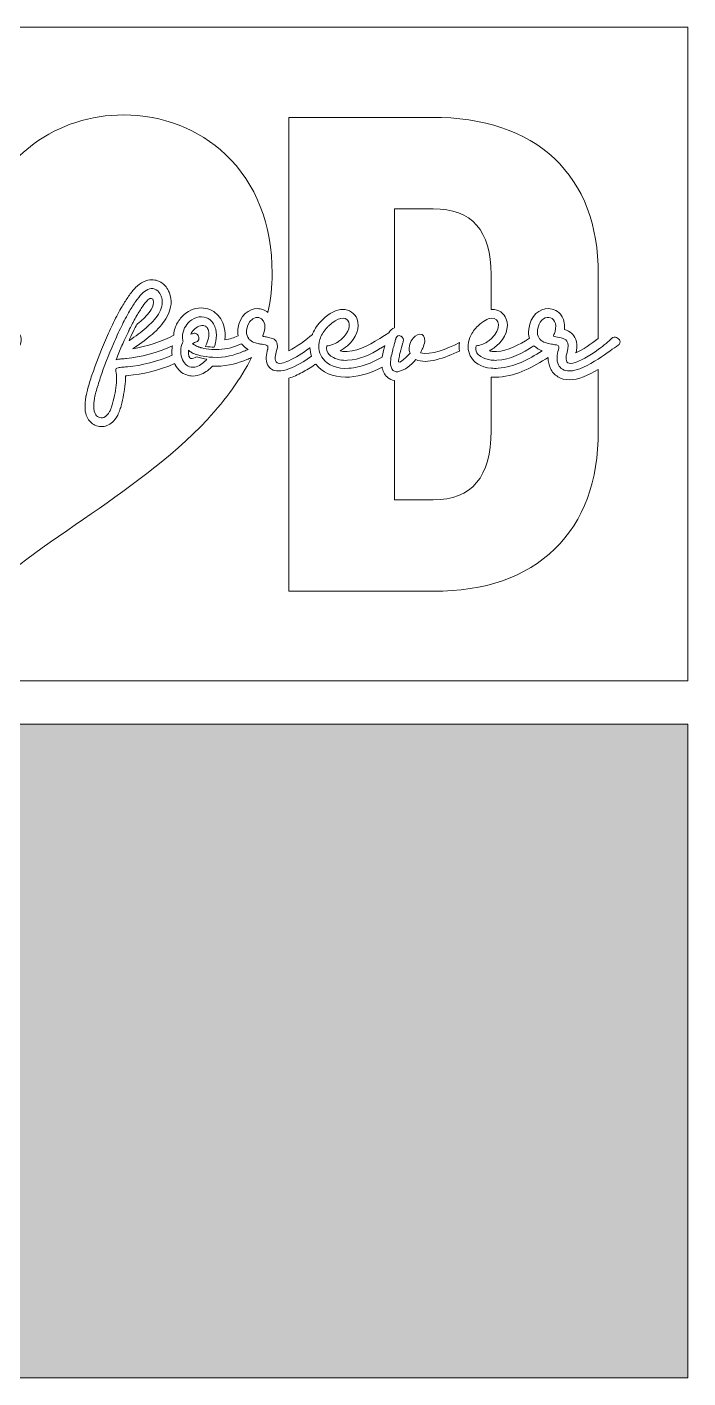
# Model space of a CAD drawing. Extents: x 24 to 981, y -1218 to 177.
# Drawn here: x 531 to 981, y -1218 to -298 of the extents above; entities that cross this region are included whole.
import ezdxf

# ---------------------------------------------------------------- set-up
doc = ezdxf.new("R2010")
doc.units = 0
doc.header["$MEASUREMENT"] = 0
doc.layers.add('Layer 1', color=7, linetype='Continuous', lineweight=0)

msp = doc.modelspace()

# ---------------------------------------------------------------- hatches: boundary and pattern name
at = {"layer": 'Layer 1', "true_color": 0x9e1d20, "transparency": 33554687}
h = msp.add_hatch(color=244, dxfattribs=at)
h.dxf.hatch_style = 2
h.paths.add_polyline_path([(23.85, -772.62), (23.85, -1217.59), (981.14, -1217.59), (981.14, -772.62)])

# ---------------------------------------------------------------- linework, layer by layer
at = {"layer": 'Layer 1'}
msp.add_lwpolyline([(23.85, -772.62), (23.85, -1217.59), (981.14, -1217.59), (981.14, -772.62)], close=True, dxfattribs=at)
for points, knots in [([(23.85, -298.02), (23.85, -298.02), (23.85, -742.99), (23.85, -742.99), (23.85, -742.99), (981.14, -742.99), (981.14, -742.99), (981.14, -742.99), (981.14, -298.02), (981.14, -298.02), (981.14, -298.02), (23.85, -298.02), (23.85, -298.02)], [0, 0, 0, 0, 1, 1, 1, 2, 2, 2, 3, 3, 3, 4, 4, 4, 4]), ([(683.88, -523.03), (676.68, -537.25), (666.66, -551.22), (653.78, -565.07), (628.7, -592.01), (597.24, -613.83), (569.49, -633.08), (539.56, -653.84), (504.99, -675.48), (504.99, -689.92), (504.99, -675.48), (470.43, -653.84), (440.49, -633.08), (413.65, -614.46), (383.34, -593.44), (358.69, -567.7), (365.89, -559.87), (372.19, -550.71), (377.5, -540.37), (377.5, -540.37), (377.57, -540.22), (377.57, -540.22), (377.81, -539.71), (378.05, -539.2), (378.29, -538.7), (388.82, -534.29), (396.83, -529.9), (405.25, -524.75), (405.57, -525.81), (405.98, -526.82), (406.48, -527.78), (406.48, -527.78), (406.53, -527.88), (406.53, -527.88), (408.36, -531.28), (411.18, -533.77), (414.42, -534.88), (415.76, -535.35), (417.17, -535.59), (418.61, -535.59), (422.83, -535.59), (426.36, -533.59), (428.51, -531.96), (429.82, -531.01), (431.02, -529.86), (431.99, -528.83), (432.81, -528.86), (433.62, -528.88), (434.41, -528.88), (440.74, -528.88), (445.83, -527.76), (450.28, -526.28), (450.52, -532.94), (454.74, -537.86), (460.92, -538.58), (461.49, -538.66), (462.08, -538.69), (462.66, -538.69), (467, -538.69), (471.43, -536.69), (475.79, -532.78), (477.18, -535.04), (479.12, -536.83), (481.57, -538.03), (483.82, -539.12), (486.26, -539.68), (488.83, -539.68), (499.18, -539.68), (509.11, -530.68), (517.1, -523.46), (519.51, -521.28), (521.78, -519.22), (523.41, -518.04), (527.05, -515.45), (528.04, -510.7), (525.8, -506.85), (525.8, -506.85), (525.56, -506.37), (525.56, -506.37), (525.56, -506.37), (525.39, -506.1), (525.39, -506.1), (523.74, -503.53), (521.03, -502), (518.13, -502), (516.45, -502), (514.85, -502.51), (513.48, -503.48), (513.48, -503.48), (513.24, -503.66), (513.24, -503.66), (513.24, -503.66), (513.01, -503.86), (513.01, -503.86), (511.94, -504.8), (510.67, -506.03), (509.19, -507.45), (504.58, -511.9), (496.95, -519.26), (491.3, -521.3), (491.4, -520.25), (491.69, -518.75), (492.35, -516.78), (492.35, -516.78), (492.44, -516.51), (492.44, -516.51), (492.98, -514.85), (493.71, -512.58), (493.71, -510.15), (493.71, -510.15), (493.71, -509.93), (493.71, -509.93), (493.58, -506.49), (492.01, -503.5), (489.41, -501.73), (487.89, -500.69), (486.16, -500.15), (484.39, -500.15), (482.71, -500.15), (481.03, -500.65), (479.54, -501.6), (477.97, -502.56), (476.86, -503.85), (476.13, -504.7), (474.94, -506.08), (473.92, -507.48), (473.11, -508.63), (472.75, -509.12), (472.4, -509.61), (472.04, -510.1), (471.96, -509.55), (471.83, -509), (471.64, -508.46), (471.62, -508.4), (471.59, -508.34), (471.57, -508.28), (471.55, -508.22), (471.54, -508.15), (471.52, -508.09), (471.52, -508.09), (471.41, -507.8), (471.41, -507.8), (471.41, -507.8), (471.37, -507.74), (471.37, -507.74), (471.37, -507.74), (471.13, -507.24), (471.13, -507.24), (471.04, -507.04), (470.94, -506.85), (470.84, -506.66), (469.94, -504.97), (468.63, -503.66), (467, -502.85), (465.83, -502.26), (464.53, -501.95), (463.26, -501.95), (462.12, -501.95), (461.02, -502.18), (460, -502.65), (460, -502.65), (459.76, -502.76), (459.76, -502.76), (459.76, -502.76), (458.54, -503.45), (458.54, -503.45), (453.23, -506.45), (447.35, -509.77), (440.44, -511.05), (440.8, -508.14), (440.67, -505.2), (440.04, -502.45), (440.04, -502.45), (440.01, -502.3), (440.01, -502.3), (438.96, -498.17), (436.82, -494.77), (433.84, -492.46), (433.84, -492.46), (433.65, -492.32), (433.65, -492.32), (432.52, -491.51), (431.39, -490.88), (430.21, -490.41), (428.31, -489.65), (426.31, -489.26), (424.27, -489.26), (419.47, -489.26), (414.63, -491.47), (411.01, -495.34), (411.01, -495.34), (410.9, -495.46), (410.9, -495.46), (409.1, -497.49), (407.71, -499.73), (406.78, -502.11), (406.65, -502.46), (406.53, -502.81), (406.41, -503.16), (406.3, -503.23), (406.2, -503.3), (406.08, -503.37), (406.08, -503.37), (406.08, -503.38), (406.08, -503.38), (406.08, -503.38), (405.85, -503.53), (405.85, -503.53), (404.56, -504.36), (403.31, -505.18), (402.1, -505.97), (396.27, -509.79), (391.44, -512.97), (385.93, -515.91), (386.26, -514.23), (386.5, -512.65), (386.65, -511.13), (386.89, -508.59), (387.04, -504.82), (385.56, -501.43), (385.56, -501.43), (385.49, -501.27), (385.49, -501.27), (383.58, -497.24), (379.86, -494.83), (375.52, -494.83), (374.2, -494.83), (372.87, -495.05), (371.54, -495.5), (366.45, -497.24), (361.49, -502.36), (357.29, -507.16), (357.23, -507.23), (357.17, -507.3), (357.11, -507.37), (357.03, -506.18), (356.7, -505.02), (356.13, -503.93), (356.13, -503.93), (356.03, -503.74), (356.03, -503.74), (354.89, -501.61), (353.01, -500.08), (350.77, -499.44), (349.95, -499.21), (349.12, -499.09), (348.28, -499.09), (346.83, -499.09), (345.4, -499.45), (344.13, -500.13), (344.13, -500.13), (343.7, -500.37), (343.7, -500.37), (343.54, -500.46), (343.37, -500.56), (343.18, -500.67), (343.18, -500.67), (342.95, -500.81), (342.95, -500.81), (337.7, -504.29), (334.07, -511.1), (333.07, -513.13), (331.73, -515.89), (330.83, -518.69), (330.39, -521.46), (329.8, -525.31), (330.31, -528.92), (331.88, -531.9), (331.88, -531.9), (332.1, -532.33), (332.1, -532.33), (332.1, -532.33), (332.31, -532.61), (332.31, -532.61), (332.41, -532.77), (332.51, -532.92), (332.62, -533.08), (334.12, -535.41), (336.16, -537.18), (338.48, -538.21), (337.64, -538.72), (336.8, -539.25), (335.96, -539.79), (327.95, -527.87), (321.98, -515.79), (318.02, -503.47), (314.05, -491.16), (312.09, -478.61), (312.09, -465.72), (312.09, -432.41), (323.04, -404.43), (343.76, -384.81), (362.11, -367.43), (386.82, -357.86), (413.36, -357.86), (413.36, -357.86), (413.37, -357.86), (413.37, -357.86), (435.53, -357.86), (457.14, -364.8), (474.25, -377.39), (487.85, -387.41), (498.27, -400.63), (504.99, -416.25), (511.71, -400.63), (522.13, -387.4), (535.73, -377.38), (552.83, -364.79), (574.46, -357.86), (596.61, -357.86), (623.15, -357.86), (647.87, -367.43), (666.22, -384.81), (686.94, -404.43), (697.89, -432.41), (697.89, -465.72), (697.89, -474.76), (696.92, -483.63), (694.98, -492.37), (694, -491.51), (692.88, -490.85), (691.67, -490.39), (690.46, -489.94), (689.16, -489.7), (687.83, -489.7), (682.23, -489.7), (675.7, -494.09), (674.57, -503.74), (674.57, -503.74), (674.55, -503.84), (674.55, -503.84), (674.4, -505.35), (674.46, -506.8), (674.71, -508.18), (671.91, -509.41), (668.93, -510.46), (665.73, -511.05), (666.09, -508.14), (665.96, -505.2), (665.33, -502.45), (665.33, -502.45), (665.3, -502.3), (665.3, -502.3), (664.24, -498.17), (662.11, -494.77), (659.13, -492.46), (659.13, -492.46), (658.94, -492.32), (658.94, -492.32), (657.81, -491.51), (656.68, -490.88), (655.5, -490.41), (653.6, -489.65), (651.6, -489.26), (649.56, -489.26), (644.76, -489.26), (639.92, -491.47), (636.3, -495.34), (636.3, -495.34), (636.19, -495.46), (636.19, -495.46), (634.39, -497.49), (633, -499.72), (632.07, -502.12), (631.36, -503.94), (630.95, -505.87), (630.84, -507.82), (623.66, -511.78), (612.1, -515.61), (602.77, -517.12), (603.21, -516.84), (604.18, -516.22), (604.18, -516.22), (609.06, -512.99), (612.85, -510.12), (616.1, -507.21), (620.31, -503.55), (623.3, -500.18), (625.55, -496.58), (628.81, -491.28), (629.84, -485.83), (628.54, -480.81), (628.54, -480.81), (628.47, -480.56), (628.47, -480.56), (628.19, -479.64), (627.83, -478.72), (627.42, -477.82), (627.42, -477.82), (627.36, -477.69), (627.36, -477.69), (627.36, -477.69), (627.29, -477.57), (627.29, -477.57), (625.96, -475), (624.28, -473.11), (622.16, -471.8), (622.16, -471.8), (621.98, -471.7), (621.98, -471.7), (621.49, -471.42), (620.76, -471), (619.82, -470.71), (618.58, -470.28), (617.3, -470.06), (616, -470.06), (612.21, -470.06), (608.49, -471.86), (604.93, -475.42), (603.27, -477.08), (601.66, -479.05), (600.13, -481.27), (598.69, -483.29), (597.26, -485.55), (595.66, -488.32), (593.74, -491.53), (591.83, -495.11), (589.82, -499.24), (588.01, -502.91), (586.17, -506.94), (584.35, -511.18), (580.66, -519.69), (577.65, -527.49), (575.15, -534.99), (574.04, -538.26), (573.02, -541.63), (572.13, -545.01), (572.13, -545.01), (572.09, -545.15), (572.09, -545.15), (571.79, -546.39), (571.49, -547.69), (571.19, -548.98), (571.19, -548.98), (571.11, -549.35), (571.11, -549.35), (570.87, -550.61), (570.69, -551.87), (570.57, -553.16), (570.33, -555.97), (570.2, -560.1), (571.87, -563.66), (573, -566.1), (574.85, -567.97), (577.23, -569.07), (578.58, -569.7), (580.03, -570.02), (581.55, -570.02), (582.79, -570.02), (584.03, -569.8), (585.32, -569.33), (588.08, -568.28), (590.44, -566.08), (592.3, -562.89), (592.89, -561.9), (593.41, -560.8), (593.89, -559.51), (593.89, -559.51), (593.94, -559.39), (593.94, -559.39), (594.33, -558.25), (594.66, -557.15), (594.98, -556.09), (594.98, -556.09), (595.02, -555.98), (595.02, -555.98), (595.75, -553.37), (596.34, -550.75), (596.77, -548.19), (597.24, -545.85), (597.58, -543.38), (597.82, -540.61), (597.95, -539.03), (598.05, -537.24), (597.94, -535.43), (598.66, -535.38), (599.35, -535.31), (600.02, -535.24), (609.05, -534.53), (620.79, -531.82), (631.47, -527.15), (631.57, -527.36), (631.66, -527.57), (631.77, -527.78), (631.77, -527.78), (631.82, -527.88), (631.82, -527.88), (633.65, -531.28), (636.47, -533.77), (639.71, -534.88), (641.05, -535.35), (642.46, -535.59), (643.9, -535.59), (648.12, -535.59), (651.65, -533.59), (653.8, -531.96), (655.11, -531.01), (656.31, -529.86), (657.28, -528.83), (658.1, -528.86), (658.91, -528.88), (659.7, -528.88), (668.61, -528.88), (675.11, -526.68), (680.75, -524.33), (681.86, -523.88), (682.89, -523.44), (683.89, -523.01), (683.88, -523.02), (683.88, -523.02), (683.88, -523.03)], [0, 0, 0, 0, 1, 1, 1, 2, 2, 2, 3, 3, 3, 4, 4, 4, 5, 5, 5, 6, 6, 6, 7, 7, 7, 8, 8, 8, 9, 9, 9, 10, 10, 10, 11, 11, 11, 12, 12, 12, 13, 13, 13, 14, 14, 14, 15, 15, 15, 16, 16, 16, 17, 17, 17, 18, 18, 18, 19, 19, 19, 20, 20, 20, 21, 21, 21, 22, 22, 22, 23, 23, 23, 24, 24, 24, 25, 25, 25, 26, 26, 26, 27, 27, 27, 28, 28, 28, 29, 29, 29, 30, 30, 30, 31, 31, 31, 32, 32, 32, 33, 33, 33, 34, 34, 34, 35, 35, 35, 36, 36, 36, 37, 37, 37, 38, 38, 38, 39, 39, 39, 40, 40, 40, 41, 41, 41, 42, 42, 42, 43, 43, 43, 44, 44, 44, 45, 45, 45, 46, 46, 46, 47, 47, 47, 48, 48, 48, 49, 49, 49, 50, 50, 50, 51, 51, 51, 52, 52, 52, 53, 53, 53, 54, 54, 54, 55, 55, 55, 56, 56, 56, 57, 57, 57, 58, 58, 58, 59, 59, 59, 60, 60, 60, 61, 61, 61, 62, 62, 62, 63, 63, 63, 64, 64, 64, 65, 65, 65, 66, 66, 66, 67, 67, 67, 68, 68, 68, 69, 69, 69, 70, 70, 70, 71, 71, 71, 72, 72, 72, 73, 73, 73, 74, 74, 74, 75, 75, 75, 76, 76, 76, 77, 77, 77, 78, 78, 78, 79, 79, 79, 80, 80, 80, 81, 81, 81, 82, 82, 82, 83, 83, 83, 84, 84, 84, 85, 85, 85, 86, 86, 86, 87, 87, 87, 88, 88, 88, 89, 89, 89, 90, 90, 90, 91, 91, 91, 92, 92, 92, 93, 93, 93, 94, 94, 94, 95, 95, 95, 96, 96, 96, 97, 97, 97, 98, 98, 98, 99, 99, 99, 100, 100, 100, 101, 101, 101, 102, 102, 102, 103, 103, 103, 104, 104, 104, 105, 105, 105, 106, 106, 106, 107, 107, 107, 108, 108, 108, 109, 109, 109, 110, 110, 110, 111, 111, 111, 112, 112, 112, 113, 113, 113, 114, 114, 114, 115, 115, 115, 116, 116, 116, 117, 117, 117, 118, 118, 118, 119, 119, 119, 120, 120, 120, 121, 121, 121, 122, 122, 122, 123, 123, 123, 124, 124, 124, 125, 125, 125, 126, 126, 126, 127, 127, 127, 128, 128, 128, 129, 129, 129, 130, 130, 130, 131, 131, 131, 132, 132, 132, 133, 133, 133, 134, 134, 134, 135, 135, 135, 136, 136, 136, 137, 137, 137, 138, 138, 138, 139, 139, 139, 140, 140, 140, 141, 141, 141, 142, 142, 142, 143, 143, 143, 144, 144, 144, 145, 145, 145, 146, 146, 146, 147, 147, 147, 148, 148, 148, 149, 149, 149, 150, 150, 150, 151, 151, 151, 152, 152, 152, 153, 153, 153, 154, 154, 154, 155, 155, 155, 156, 156, 156, 157, 157, 157, 158, 158, 158, 159, 159, 159, 160, 160, 160, 161, 161, 161, 162, 162, 162, 163, 163, 163, 164, 164, 164, 165, 165, 165, 166, 166, 166, 167, 167, 167, 168, 168, 168, 169, 169, 169, 170, 170, 170, 170]), ([(709.25, -359.5), (709.25, -359.5), (806.53, -359.5), (806.53, -359.5), (842.33, -359.5), (870.19, -368.88), (890.13, -387.61), (910.05, -406.36), (920.02, -432.63), (920.02, -466.42), (920.02, -466.42), (920.02, -510.04), (920.02, -510.04), (915.4, -513.69), (909.33, -517.72), (904.79, -519.75), (904.83, -519.6), (904.88, -519.46), (904.93, -519.33), (904.93, -519.33), (905.12, -518.83), (905.12, -518.83), (905.12, -518.83), (905.23, -518.31), (905.23, -518.31), (906.49, -511.98), (903.75, -508.24), (902.04, -506.6), (900.7, -505.31), (898.96, -504.51), (896.96, -503.93), (897.5, -499.44), (896.17, -496.38), (895.08, -494.7), (893.05, -491.57), (889.62, -489.7), (885.9, -489.7), (880.3, -489.7), (873.77, -494.09), (872.64, -503.74), (872.64, -503.74), (872.63, -503.84), (872.63, -503.84), (872.41, -505.95), (872.61, -507.95), (873.18, -509.8), (865.77, -514.5), (858.59, -518.56), (850.65, -518.89), (850.4, -518.9), (850.13, -518.91), (849.87, -518.91), (848.89, -518.91), (847.93, -518.83), (847.06, -518.67), (846.64, -518.6), (846.24, -518.51), (845.86, -518.41), (846.26, -518.2), (846.66, -517.98), (847.06, -517.74), (848.31, -517), (849.58, -516.1), (850.82, -515), (856.94, -509.59), (859.51, -502.44), (857.37, -496.78), (855.84, -492.74), (852.14, -490.24), (847.71, -490.24), (847.5, -490.24), (847.28, -490.25), (847.06, -490.26), (847.06, -490.26), (847.06, -466.42), (847.06, -466.42), (847.06, -436.63), (833.89, -421.72), (807.54, -421.72), (807.54, -421.72), (781.2, -421.72), (781.2, -421.72), (781.2, -421.72), (781.2, -502.73), (781.2, -502.73), (779.61, -503.41), (778.27, -504.58), (777.38, -506.07), (777.38, -506.07), (774.41, -507.96), (774.41, -507.96), (765.96, -513.39), (757.98, -518.52), (749.02, -518.89), (748.76, -518.9), (748.5, -518.91), (748.23, -518.91), (746.78, -518.91), (745.4, -518.73), (744.22, -518.41), (745.86, -517.56), (747.56, -516.45), (749.18, -515), (755.3, -509.59), (757.87, -502.44), (755.73, -496.78), (754.2, -492.75), (750.5, -490.24), (746.07, -490.24), (741.65, -490.24), (736.96, -492.6), (732.12, -497.27), (729.13, -500.15), (726.92, -503.4), (725.5, -506.78), (725.5, -506.78), (725.48, -506.82), (725.48, -506.82), (725.48, -506.82), (725.28, -507.25), (725.28, -507.25), (721.32, -510.83), (714.69, -515.6), (709.25, -518.5), (709.25, -518.5), (709.25, -359.5), (709.25, -359.5)], [0, 0, 0, 0, 1, 1, 1, 2, 2, 2, 3, 3, 3, 4, 4, 4, 5, 5, 5, 6, 6, 6, 7, 7, 7, 8, 8, 8, 9, 9, 9, 10, 10, 10, 11, 11, 11, 12, 12, 12, 13, 13, 13, 14, 14, 14, 15, 15, 15, 16, 16, 16, 17, 17, 17, 18, 18, 18, 19, 19, 19, 20, 20, 20, 21, 21, 21, 22, 22, 22, 23, 23, 23, 24, 24, 24, 25, 25, 25, 26, 26, 26, 27, 27, 27, 28, 28, 28, 29, 29, 29, 30, 30, 30, 31, 31, 31, 32, 32, 32, 33, 33, 33, 34, 34, 34, 35, 35, 35, 36, 36, 36, 37, 37, 37, 38, 38, 38, 39, 39, 39, 40, 40, 40, 41, 41, 41, 42, 42, 42, 42]), ([(629.63, -519.12), (629.64, -519.86), (629.7, -520.59), (629.8, -521.31), (620.09, -525.66), (608.82, -528.54), (599.49, -529.27), (598.47, -529.37), (597.4, -529.47), (596.33, -529.52), (595.66, -529.62), (595, -529.68), (594.34, -529.78), (593.88, -529.83), (592.05, -530.08), (591.74, -530.44), (591.28, -531.05), (591.64, -533.65), (591.79, -534.36), (592.1, -536.2), (591.99, -538.24), (591.84, -540.12), (591.64, -542.47), (591.33, -544.81), (590.87, -547.11), (590.46, -549.56), (589.9, -552), (589.24, -554.35), (588.94, -555.37), (588.63, -556.39), (588.27, -557.41), (587.97, -558.22), (587.61, -559.04), (587.15, -559.8), (586.23, -561.38), (584.91, -563.06), (583.18, -563.73), (582.05, -564.13), (580.83, -564.13), (579.76, -563.63), (578.64, -563.12), (577.82, -562.25), (577.31, -561.13), (576.29, -558.99), (576.34, -556.03), (576.55, -553.68), (576.65, -552.61), (576.8, -551.54), (577.01, -550.47), (577.31, -549.15), (577.62, -547.82), (577.92, -546.55), (578.79, -543.29), (579.76, -540.07), (580.83, -536.91), (583.48, -528.96), (586.54, -521.21), (589.85, -513.57), (591.54, -509.64), (593.32, -505.72), (595.21, -501.89), (596.94, -498.32), (598.77, -494.81), (600.81, -491.39), (602.14, -489.1), (603.51, -486.85), (605.04, -484.71), (606.27, -482.93), (607.64, -481.2), (609.17, -479.67), (611.42, -477.42), (614.58, -475.18), (617.94, -476.4), (618.3, -476.51), (618.65, -476.71), (619.01, -476.91), (620.34, -477.73), (621.25, -478.95), (621.97, -480.33), (622.27, -480.99), (622.53, -481.66), (622.73, -482.32), (623.75, -486.24), (622.48, -490.12), (620.44, -493.43), (618.25, -496.95), (615.24, -500.01), (612.13, -502.71), (608.61, -505.87), (604.79, -508.62), (600.86, -511.22), (600.71, -511.32), (600.56, -511.41), (600.41, -511.51), (601.76, -508.01), (604.71, -502.5), (605.84, -500.41), (606.64, -499.76), (607.43, -499.11), (608.2, -498.43), (610.91, -496.08), (613.61, -493.38), (615.49, -490.32), (616.72, -488.38), (617.64, -485.78), (616.92, -483.85), (616.67, -483.24), (615.34, -481.81), (613.3, -483.75), (611.98, -485.07), (610.8, -486.6), (609.73, -488.13), (608.31, -490.17), (606.98, -492.26), (605.76, -494.4), (604.96, -495.77), (604.19, -497.15), (603.44, -498.55), (603.42, -498.58), (603.41, -498.6), (603.39, -498.63), (603.09, -499.16), (602.73, -499.85), (602.33, -500.65), (601.65, -501.95), (600.99, -503.24), (600.35, -504.54), (600.39, -504.52), (600.42, -504.49), (600.46, -504.47), (598.65, -508.24), (596.7, -512.49), (595.83, -514.37), (595.83, -514.37), (595.82, -514.38), (595.82, -514.38), (595.74, -514.56), (595.67, -514.73), (595.59, -514.91), (595.48, -515.15), (595.41, -515.31), (595.39, -515.36), (594.07, -518.36), (592.78, -521.39), (591.59, -524.48), (592.1, -524.32), (592.66, -524.27), (593.17, -524.17), (593.93, -524.07), (594.75, -523.97), (595.51, -523.91), (596.58, -523.81), (597.65, -523.71), (598.72, -523.66), (607.64, -522.95), (620.51, -519.4), (629.99, -514.97), (629.75, -516.26), (629.62, -517.61), (629.62, -518.97), (629.62, -518.97), (629.63, -519.12), (629.63, -519.12)], [0, 0, 0, 0, 1, 1, 1, 2, 2, 2, 3, 3, 3, 4, 4, 4, 5, 5, 5, 6, 6, 6, 7, 7, 7, 8, 8, 8, 9, 9, 9, 10, 10, 10, 11, 11, 11, 12, 12, 12, 13, 13, 13, 14, 14, 14, 15, 15, 15, 16, 16, 16, 17, 17, 17, 18, 18, 18, 19, 19, 19, 20, 20, 20, 21, 21, 21, 22, 22, 22, 23, 23, 23, 24, 24, 24, 25, 25, 25, 26, 26, 26, 27, 27, 27, 28, 28, 28, 29, 29, 29, 30, 30, 30, 31, 31, 31, 32, 32, 32, 33, 33, 33, 34, 34, 34, 35, 35, 35, 36, 36, 36, 37, 37, 37, 38, 38, 38, 39, 39, 39, 40, 40, 40, 41, 41, 41, 42, 42, 42, 43, 43, 43, 44, 44, 44, 45, 45, 45, 46, 46, 46, 47, 47, 47, 48, 48, 48, 49, 49, 49, 50, 50, 50, 51, 51, 51, 52, 52, 52, 53, 53, 53, 54, 54, 54, 54]), ([(641.23, -522.08), (641.29, -522.24), (641.35, -522.39), (641.44, -522.54), (641.69, -523.05), (642.05, -523.4), (642.51, -523.56), (643.56, -523.95), (645.15, -523.31), (646.35, -522.52), (648.77, -523.35), (651.45, -523.81), (653.51, -524.06), (652.49, -525.21), (651.34, -526.33), (650.25, -527.13), (647.96, -528.86), (644.75, -530.29), (641.69, -529.22), (639.75, -528.55), (638.17, -527.02), (637.1, -525.04), (637.02, -524.88), (636.97, -524.71), (636.89, -524.55), (636.08, -522.78), (635.67, -520.84), (635.62, -518.97), (635.62, -518.77), (635.65, -518.58), (635.65, -518.39), (635.72, -516.45), (636.11, -514.58), (636.85, -512.95), (637, -512.65), (637.1, -512.39), (637.26, -512.14), (637.16, -511.77), (637.09, -511.42), (637.03, -511.07), (636.98, -510.83), (636.94, -510.6), (636.9, -510.35), (636.64, -508.21), (636.95, -506.12), (637.66, -504.29), (637.68, -504.25), (637.7, -504.21), (637.71, -504.18), (638.43, -502.39), (639.47, -500.79), (640.67, -499.45), (643.78, -496.13), (648.57, -494.09), (653.26, -495.98), (654.03, -496.29), (654.74, -496.69), (655.45, -497.2), (657.49, -498.78), (658.82, -501.18), (659.48, -503.78), (660.09, -506.48), (660.04, -509.23), (659.53, -511.78), (659.28, -513.15), (658.89, -514.6), (658.44, -515.94), (656.77, -515.92), (654.62, -515.79), (652.47, -515.38), (652.51, -515.3), (652.56, -515.23), (652.6, -515.15), (653.42, -513.52), (654.13, -511.68), (654.49, -509.74), (654.79, -508.16), (654.89, -506.23), (654.49, -504.54), (654.23, -503.58), (653.82, -502.61), (653.01, -501.99), (652.75, -501.79), (652.5, -501.64), (652.24, -501.54), (649.44, -500.41), (646.33, -502.15), (644.49, -504.08), (644.23, -504.37), (643.98, -504.68), (643.74, -505), (643.25, -505.66), (642.82, -506.4), (642.51, -507.19), (643.22, -506.89), (643.98, -506.63), (644.75, -506.48), (645.12, -506.4), (645.49, -506.45), (645.86, -506.57), (646.71, -506.86), (647.47, -507.64), (647.76, -508.67), (647.76, -508.67), (647.91, -509.13), (647.91, -509.13), (647.99, -509.43), (648.02, -509.72), (648.02, -510), (648.02, -511.13), (647.41, -512.1), (646.43, -512.34), (645.46, -512.55), (644.55, -512.9), (643.73, -513.52), (644.14, -513.87), (644.55, -514.18), (644.95, -514.43), (645.89, -515.03), (646.94, -515.5), (648.02, -515.87), (648.38, -515.99), (648.74, -516.09), (649.1, -516.19), (649.13, -516.21), (649.15, -516.22), (649.15, -516.22), (649.15, -516.22), (655.01, -517.96), (661.53, -517.59), (661.53, -517.59), (661.53, -517.54), (661.53, -517.54), (667.34, -517.27), (672.48, -515.72), (677.05, -513.71), (677.09, -513.76), (677.13, -513.82), (677.17, -513.88), (677.17, -513.88), (677.42, -514.2), (677.42, -514.2), (677.42, -514.2), (677.67, -514.46), (677.67, -514.46), (678.75, -515.66), (680.03, -516.65), (681.51, -517.44), (681.51, -517.44), (681.07, -517.66), (681.07, -517.66), (679.94, -518.16), (679, -518.56), (678.5, -518.77), (672.07, -521.45), (665.97, -523.2), (657.39, -522.82), (650.75, -522.46), (646.46, -521.07), (645.87, -520.86), (645.29, -520.65), (644.71, -520.42), (644.16, -520.16), (643.73, -519.95), (643.31, -519.73), (642.91, -519.48), (642.25, -519.02), (641.59, -518.56), (640.98, -518), (640.88, -518.56), (640.82, -519.17), (640.82, -519.79), (640.82, -520.54), (640.94, -521.36), (641.23, -522.08)], [0, 0, 0, 0, 1, 1, 1, 2, 2, 2, 3, 3, 3, 4, 4, 4, 5, 5, 5, 6, 6, 6, 7, 7, 7, 8, 8, 8, 9, 9, 9, 10, 10, 10, 11, 11, 11, 12, 12, 12, 13, 13, 13, 14, 14, 14, 15, 15, 15, 16, 16, 16, 17, 17, 17, 18, 18, 18, 19, 19, 19, 20, 20, 20, 21, 21, 21, 22, 22, 22, 23, 23, 23, 24, 24, 24, 25, 25, 25, 26, 26, 26, 27, 27, 27, 28, 28, 28, 29, 29, 29, 30, 30, 30, 31, 31, 31, 32, 32, 32, 33, 33, 33, 34, 34, 34, 35, 35, 35, 36, 36, 36, 37, 37, 37, 38, 38, 38, 39, 39, 39, 40, 40, 40, 41, 41, 41, 42, 42, 42, 43, 43, 43, 44, 44, 44, 45, 45, 45, 46, 46, 46, 47, 47, 47, 48, 48, 48, 49, 49, 49, 50, 50, 50, 51, 51, 51, 52, 52, 52, 53, 53, 53, 54, 54, 54, 55, 55, 55, 56, 56, 56, 57, 57, 57, 58, 58, 58, 58]), ([(697.55, -530.95), (696.38, -530.24), (695.41, -529.22), (694.8, -527.89), (693.27, -524.78), (693.83, -520.8), (694.85, -517.49), (694.9, -517.31), (694.95, -517.1), (694.99, -516.87), (695.09, -516.35), (695.11, -515.77), (694.87, -515.29), (694.66, -514.88), (694.25, -514.54), (693.47, -514.43), (691.58, -514.1), (690.26, -513.87), (689.27, -513.67), (688.9, -513.6), (688.58, -513.54), (688.29, -513.47), (687.54, -513.32), (687.01, -513.18), (686.49, -513.01), (685.11, -512.62), (683.77, -512), (682.64, -510.96), (682.44, -510.77), (682.24, -510.57), (682.05, -510.35), (682, -510.3), (682, -510.3), (681.95, -510.25), (680.86, -508.81), (680.44, -507.07), (680.48, -505.31), (680.48, -505.02), (680.5, -504.73), (680.52, -504.44), (681.76, -493.9), (691.72, -493.31), (692.9, -500.43), (692.9, -500.43), (692.9, -500.43), (692.9, -500.44), (692.9, -500.44), (692.9, -500.45), (692.9, -500.46), (693.03, -501.28), (693.05, -502.19), (692.93, -503.2), (692.76, -504.65), (692.3, -506.28), (691.48, -508.11), (691.48, -508.11), (691.38, -508.52), (691.38, -508.52), (691.84, -508.64), (692.75, -508.78), (693.82, -508.96), (694.9, -509.15), (696.12, -509.39), (697.22, -509.7), (698.31, -510.01), (699.27, -510.41), (699.79, -510.92), (700.07, -511.19), (700.35, -511.5), (700.59, -511.88), (701.32, -513), (701.76, -514.65), (701.27, -517.13), (700.71, -518.56), (700.56, -519.99), (700.2, -521.52), (699.89, -523.35), (699.97, -524.89), (700.63, -525.87), (701.28, -526.85), (702.52, -527.25), (704.53, -526.82), (705.94, -526.53), (707.54, -525.96), (709.25, -525.19), (713.71, -523.19), (718.88, -519.84), (723.23, -516.59), (723.23, -516.59), (723.24, -516.59), (723.24, -516.59), (723.24, -516.59), (723.51, -516.39), (723.51, -516.39), (723.51, -516.39), (723.68, -516.26), (723.68, -516.26), (723.76, -518.24), (724.13, -520.19), (724.79, -522.08), (724.79, -522.09), (724.8, -522.1), (724.8, -522.11), (724.73, -522.16), (724.66, -522.2), (724.59, -522.25), (719.81, -525.5), (714.33, -528.85), (709.25, -530.68), (706.78, -531.58), (704.4, -532.13), (702.26, -532.13), (700.51, -532.13), (698.92, -531.77), (697.55, -530.95)], [0, 0, 0, 0, 1, 1, 1, 2, 2, 2, 3, 3, 3, 4, 4, 4, 5, 5, 5, 6, 6, 6, 7, 7, 7, 8, 8, 8, 9, 9, 9, 10, 10, 10, 11, 11, 11, 12, 12, 12, 13, 13, 13, 14, 14, 14, 15, 15, 15, 16, 16, 16, 17, 17, 17, 18, 18, 18, 19, 19, 19, 20, 20, 20, 21, 21, 21, 22, 22, 22, 23, 23, 23, 24, 24, 24, 25, 25, 25, 26, 26, 26, 27, 27, 27, 28, 28, 28, 29, 29, 29, 30, 30, 30, 31, 31, 31, 32, 32, 32, 33, 33, 33, 34, 34, 34, 35, 35, 35, 36, 36, 36, 37, 37, 37, 38, 38, 38, 38]), ([(736.78, -521.01), (737.22, -521.44), (737.74, -521.86), (738.38, -522.28), (741.54, -524.47), (745.87, -525.04), (749.29, -524.88), (757.55, -524.54), (764.73, -521.01), (771.77, -516.72), (771.77, -516.72), (771.96, -516.6), (771.96, -516.6), (771.96, -516.6), (774.6, -514.92), (774.6, -514.92), (774.6, -514.92), (774.62, -514.91), (774.62, -514.91), (774.62, -514.92), (774.61, -514.94), (774.61, -514.95), (774.6, -514.95), (774.6, -514.96), (774.59, -514.96), (774.52, -515.24), (774.44, -515.53), (774.37, -515.81), (773.76, -518.13), (773.29, -520.24), (772.94, -522.27), (772.94, -522.27), (772.92, -522.37), (772.92, -522.37), (772.9, -522.49), (772.88, -522.64), (772.86, -522.78), (769.3, -524.75), (765.7, -526.47), (761.95, -527.78), (758.2, -529.09), (754.3, -529.99), (750.15, -530.29), (741.89, -530.85), (735.89, -528.19), (732.59, -523.99), (731.3, -522.35), (730.43, -520.48), (729.99, -518.48), (729.46, -516), (729.59, -513.32), (730.45, -510.63), (731.24, -508.13), (732.65, -505.62), (734.73, -503.24), (734.73, -503.24), (734.78, -503.19), (734.78, -503.19), (735.25, -502.64), (735.75, -502.11), (736.29, -501.59), (749.24, -489.1), (755.76, -501.18), (745.21, -510.51), (744.44, -511.19), (743.64, -511.77), (742.83, -512.28), (741.48, -513.13), (740.11, -513.75), (738.81, -514.19), (737.5, -514.64), (736.28, -514.91), (735.22, -515.04), (734.66, -517.48), (735.04, -519.32), (736.78, -521.01)], [0, 0, 0, 0, 1, 1, 1, 2, 2, 2, 3, 3, 3, 4, 4, 4, 5, 5, 5, 6, 6, 6, 7, 7, 7, 8, 8, 8, 9, 9, 9, 10, 10, 10, 11, 11, 11, 12, 12, 12, 13, 13, 13, 14, 14, 14, 15, 15, 15, 16, 16, 16, 17, 17, 17, 18, 18, 18, 19, 19, 19, 20, 20, 20, 21, 21, 21, 22, 22, 22, 23, 23, 23, 24, 24, 24, 25, 25, 25, 25]), ([(837.39, -519.77), (837.94, -520.66), (838.79, -521.48), (840.01, -522.28), (842.05, -523.69), (844.59, -524.44), (847.06, -524.73), (848.4, -524.9), (849.72, -524.94), (850.92, -524.88), (860.29, -524.5), (868.27, -520.01), (876.23, -514.96), (877.74, -516.48), (879.61, -517.65), (881.82, -518.43), (872.32, -524.36), (862.94, -529.48), (851.79, -530.29), (850.12, -530.4), (848.54, -530.39), (847.06, -530.26), (840.01, -529.61), (835.14, -526.3), (832.84, -521.83), (831.9, -520.02), (831.39, -518.02), (831.32, -515.92), (831.25, -513.77), (831.66, -511.52), (832.57, -509.28), (833.55, -506.85), (835.14, -504.44), (837.35, -502.17), (837.54, -501.98), (837.72, -501.78), (837.92, -501.59), (841.55, -498.09), (844.67, -496.52), (847.06, -496.28), (853.13, -495.66), (854.42, -503.64), (847.06, -510.31), (846.99, -510.38), (846.91, -510.44), (846.84, -510.51), (846.04, -511.22), (845.21, -511.83), (844.37, -512.35), (841.71, -514), (838.94, -514.77), (836.85, -515.04), (836.42, -516.9), (836.54, -518.41), (837.39, -519.77)], [0, 0, 0, 0, 1, 1, 1, 2, 2, 2, 3, 3, 3, 4, 4, 4, 5, 5, 5, 6, 6, 6, 7, 7, 7, 8, 8, 8, 9, 9, 9, 10, 10, 10, 11, 11, 11, 12, 12, 12, 13, 13, 13, 14, 14, 14, 15, 15, 15, 16, 16, 16, 17, 17, 17, 18, 18, 18, 18]), ([(933.55, -514.64), (930.84, -516.36), (925.76, -520.3), (920.02, -524.01), (913.48, -528.22), (906.1, -532.13), (900.34, -532.13), (898.59, -532.13), (897, -531.77), (895.62, -530.95), (894.45, -530.24), (893.48, -529.22), (892.87, -527.89), (891.37, -524.85), (891.88, -520.99), (892.86, -517.72), (892.88, -517.64), (892.9, -517.57), (892.92, -517.49), (893.17, -516.52), (893.58, -514.74), (891.54, -514.43), (890.13, -514.19), (889.04, -513.99), (888.17, -513.83), (886.32, -513.49), (885.42, -513.28), (884.56, -513.01), (883.49, -512.7), (882.44, -512.26), (881.49, -511.59), (881.01, -511.25), (880.54, -510.84), (880.12, -510.35), (880.07, -510.3), (880.07, -510.3), (880.02, -510.25), (879.15, -509.09), (878.71, -507.74), (878.59, -506.34), (878.53, -505.71), (878.53, -505.07), (878.6, -504.44), (880.07, -491.91), (893.86, -493.44), (890.57, -505.32), (890.32, -506.19), (890, -507.12), (889.56, -508.11), (889.56, -508.11), (889.45, -508.52), (889.45, -508.52), (890.14, -508.7), (891.83, -508.91), (893.55, -509.27), (895.3, -509.63), (897.07, -510.15), (897.86, -510.92), (898.99, -511.99), (900.01, -513.82), (899.34, -517.13), (898.78, -518.56), (898.63, -519.99), (898.27, -521.52), (897.66, -525.19), (898.58, -527.69), (902.61, -526.82), (907.35, -525.84), (914.24, -521.72), (920.02, -517.54), (923.86, -514.77), (927.22, -511.96), (929.11, -510.05), (931.46, -507.7), (934.11, -510.34), (934.47, -511.02), (934.47, -511.02), (934.67, -511.42), (934.67, -511.42), (935.33, -512.8), (934.67, -514.02), (933.55, -514.64)], [0, 0, 0, 0, 1, 1, 1, 2, 2, 2, 3, 3, 3, 4, 4, 4, 5, 5, 5, 6, 6, 6, 7, 7, 7, 8, 8, 8, 9, 9, 9, 10, 10, 10, 11, 11, 11, 12, 12, 12, 13, 13, 13, 14, 14, 14, 15, 15, 15, 16, 16, 16, 17, 17, 17, 18, 18, 18, 19, 19, 19, 20, 20, 20, 21, 21, 21, 22, 22, 22, 23, 23, 23, 24, 24, 24, 25, 25, 25, 26, 26, 26, 27, 27, 27, 27]), ([(791.8, -520.04), (791.49, -519.28), (791.33, -518.48), (791.26, -517.66), (791.23, -517.27), (791.22, -516.87), (791.24, -516.47), (791.34, -514.64), (791.84, -513.02), (792.57, -511.66), (795.57, -506.06), (802.49, -504.93), (801.79, -511.99), (801.64, -513.52), (801.07, -515.15), (800.46, -516.52), (800, -517.59), (799.49, -518.66), (798.88, -519.68), (806.14, -521.7), (816.73, -517.16), (825.47, -512.85), (825.23, -514.77), (825.25, -516.69), (825.55, -518.58), (815.41, -523.17), (803.38, -527.88), (795.72, -524.37), (792.51, -528.35), (788.38, -531.61), (783.54, -532.63), (782.77, -532.78), (781.97, -532.71), (781.2, -532.36), (780.9, -532.22), (780.61, -532.04), (780.33, -531.82), (778.85, -530.54), (778.5, -528.45), (778.54, -526.44), (778.54, -526.43), (778.54, -526.43), (778.54, -526.43), (778.54, -526.43), (778.54, -526.41), (778.54, -526.41), (778.57, -525.31), (778.71, -524.22), (778.85, -523.3), (779.13, -521.71), (779.48, -520.16), (779.86, -518.63), (779.96, -518.2), (780.06, -517.76), (780.17, -517.34), (780.49, -516.03), (780.84, -514.75), (781.2, -513.47), (781.46, -512.55), (781.73, -511.63), (782.01, -510.71), (782.07, -510.51), (782.12, -510.32), (782.18, -510.13), (782.23, -509.99), (782.27, -509.85), (782.32, -509.69), (782.67, -508.37), (784.05, -507.7), (785.32, -508.37), (785.32, -508.37), (785.68, -508.52), (785.68, -508.52), (786.95, -509.13), (787.62, -510.76), (787.21, -512.14), (787.16, -512.45), (787.06, -512.75), (786.95, -513.06), (786.34, -515.2), (785.73, -517.34), (785.17, -519.53), (784.89, -520.63), (784.61, -521.76), (784.36, -522.89), (784.21, -523.59), (784.06, -524.29), (783.95, -524.99), (783.28, -529.22), (791.13, -520.86), (791.8, -520.04)], [0, 0, 0, 0, 1, 1, 1, 2, 2, 2, 3, 3, 3, 4, 4, 4, 5, 5, 5, 6, 6, 6, 7, 7, 7, 8, 8, 8, 9, 9, 9, 10, 10, 10, 11, 11, 11, 12, 12, 12, 13, 13, 13, 14, 14, 14, 15, 15, 15, 16, 16, 16, 17, 17, 17, 18, 18, 18, 19, 19, 19, 20, 20, 20, 21, 21, 21, 22, 22, 22, 23, 23, 23, 24, 24, 24, 25, 25, 25, 26, 26, 26, 27, 27, 27, 28, 28, 28, 29, 29, 29, 30, 30, 30, 30]), ([(920.02, -572.89), (920.02, -607.3), (910.14, -634.11), (890.38, -653.31), (870.62, -672.52), (843.01, -682.12), (807.54, -682.12), (807.54, -682.12), (709.25, -682.12), (709.25, -682.12), (709.25, -682.12), (709.25, -537.01), (709.25, -537.01), (712.2, -536.13), (715.23, -534.79), (718.31, -533.13), (721.19, -531.59), (724.11, -529.77), (727.02, -527.83), (727.22, -527.69), (727.43, -527.56), (727.63, -527.42), (727.64, -527.43), (727.64, -527.43), (727.64, -527.44), (731.92, -533.1), (739.17, -536.36), (747.97, -536.36), (747.97, -536.36), (747.97, -536.36), (747.98, -536.36), (748.82, -536.36), (749.69, -536.33), (750.59, -536.27), (758.72, -535.68), (765.97, -533.07), (772.76, -529.61), (773.17, -531.98), (774.18, -534.43), (776.4, -536.35), (776.4, -536.35), (776.58, -536.5), (776.58, -536.5), (777.95, -537.6), (779.53, -538.31), (781.2, -538.58), (781.2, -538.58), (781.2, -619.9), (781.2, -619.9), (781.2, -619.9), (807.54, -619.9), (807.54, -619.9), (833.89, -619.9), (847.06, -604.23), (847.06, -572.89), (847.06, -572.89), (847.06, -536.26), (847.06, -536.26), (847.89, -536.33), (848.74, -536.36), (849.61, -536.36), (850.46, -536.36), (851.33, -536.33), (852.22, -536.27), (865.11, -535.34), (875.78, -529.32), (885.93, -522.92), (885.87, -525.71), (886.37, -528.24), (887.45, -530.47), (888.54, -532.79), (890.28, -534.72), (892.54, -536.1), (894.8, -537.45), (897.42, -538.13), (900.34, -538.13), (906.44, -538.13), (913.18, -535.18), (920.02, -531.06), (920.02, -531.06), (920.02, -572.89), (920.02, -572.89)], [0, 0, 0, 0, 1, 1, 1, 2, 2, 2, 3, 3, 3, 4, 4, 4, 5, 5, 5, 6, 6, 6, 7, 7, 7, 8, 8, 8, 9, 9, 9, 10, 10, 10, 11, 11, 11, 12, 12, 12, 13, 13, 13, 14, 14, 14, 15, 15, 15, 16, 16, 16, 17, 17, 17, 18, 18, 18, 19, 19, 19, 20, 20, 20, 21, 21, 21, 22, 22, 22, 23, 23, 23, 24, 24, 24, 25, 25, 25, 26, 26, 26, 27, 27, 27, 27])]:
    msp.add_open_spline(points, degree=3, knots=knots, dxfattribs=at)

doc.saveas('drawing.dxf')
